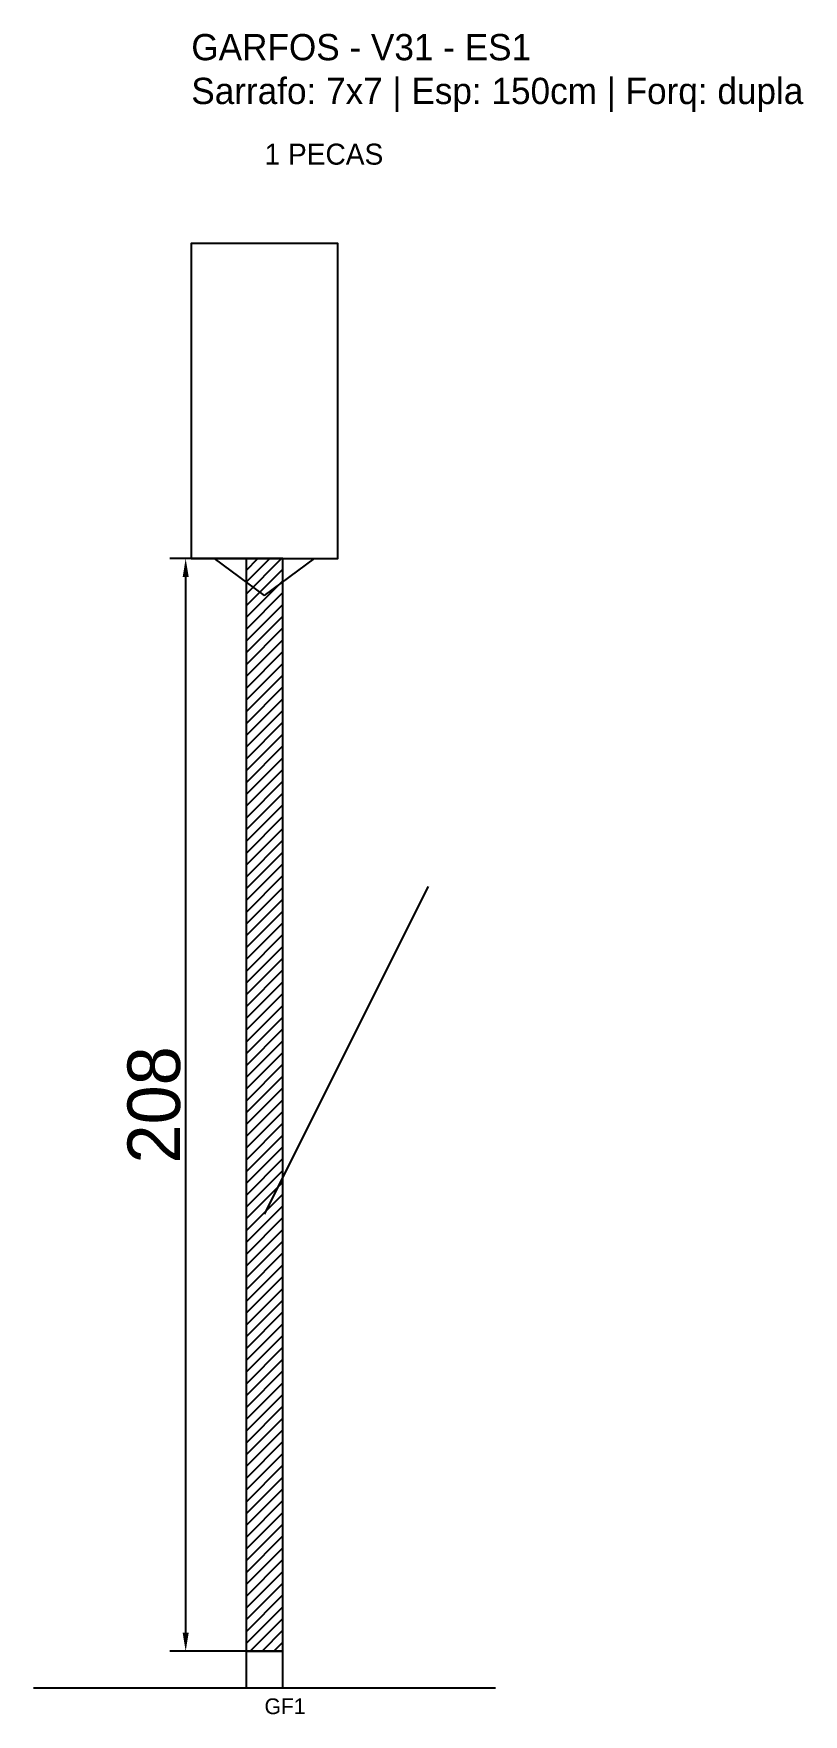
# Model space of a CAD drawing. Header units: metres. Extents: x -30 to 116, y -12 to 308.
import ezdxf

# ---------------------------------------------------------------- set-up
doc = ezdxf.new("R2010")
doc.units = ezdxf.units.M
for name, color, linetype in [('BARRA_ANCORAGEM', 1, 'Continuous'), ('COTA', 241, 'Continuous'), ('GARFOS OK', 3, 'Continuous'), ('NOME DA VIGA', 6, 'Continuous'), ('SARR_7x7', 40, 'Continuous'), ('VIGAS', 3, 'Continuous')]:
    doc.layers.add(name, color=color, linetype=linetype)
doc.dimstyles.new('EZ DXF', dxfattribs={"dimtxt": 10, "dimasz": 3.5, "dimexe": 3, "dimexo": 1.5, "dimgap": 1, "dimtad": 1, "dimdec": 1, "dimdsep": 46, "dimcen": 2.5, "dimazin": 3, "dimtfac": 1, "dimtmove": 0, "dimatfit": 3})

msp = doc.modelspace()

# ---------------------------------------------------------------- hatches: boundary and pattern name
at = {"layer": 'COTA'}
h = msp.add_hatch(dxfattribs=at)
h.set_pattern_fill('ANSI31', scale=0.5)
h.paths.add_polyline_path([(10.43, 0), (17.43, 0), (17.43, 208), (10.43, 208)])

# ---------------------------------------------------------------- linework, layer by layer
at = {"layer": 'BARRA_ANCORAGEM'}
msp.add_line((13.93, 83.2), (45.13, 145.6), dxfattribs=at)
at = {"layer": 'GARFOS OK'}
for p, q in [((13.93, 201), (4.43, 208)), ((4.43, 208), (23.43, 208)), ((13.93, 201), (23.43, 208))]:
    msp.add_line(p, q, dxfattribs=at)
at = {"layer": 'GARFOS OK', "linetype": 'CONTINUOUS'}
msp.add_line((-30, -7), (57.86, -7), dxfattribs=at)
at = {"layer": 'GARFOS OK'}
msp.add_lwpolyline([(10.43, 0), (17.43, 0), (17.43, 208), (10.43, 208), (10.43, 0)], dxfattribs=at)
at = {"layer": 'SARR_7x7'}
msp.add_lwpolyline([(10.43, -7), (17.43, -7), (17.43, 0), (10.43, 0), (10.43, -7)], dxfattribs=at)
at = {"layer": 'VIGAS'}
msp.add_lwpolyline([(0, 208), (27.86, 208), (27.86, 268), (0, 268), (0, 208)], dxfattribs=at)

# ---------------------------------------------------------------- texts
at = {"layer": 'NOME DA VIGA'}
for s, height, p in [('1 PECAS', 4, (13.93, 283)), ('GF1', 3, (13.93, -12))]:
    msp.add_text(s, height=height, dxfattribs=at).set_placement(p)
at = {"layer": 'NOME DA VIGA', "insert": (0, 293), "char_height": 5, "attachment_point": 7}
msp.add_mtext('GARFOS - V31 - ES1\\PSarrafo: 7x7 | Esp: 150cm | Forq: dupla', dxfattribs=at)

# ---------------------------------------------------------------- dimensions: what is measured, and where the dimension line sits
at = {"layer": 'COTA'}
msp.add_linear_dim(base=(-1.07, 0), p1=(13.93, 0), p2=(13.93, 208), angle=90, dimstyle='EZ DXF', dxfattribs=at).render()

doc.saveas('drawing.dxf')
